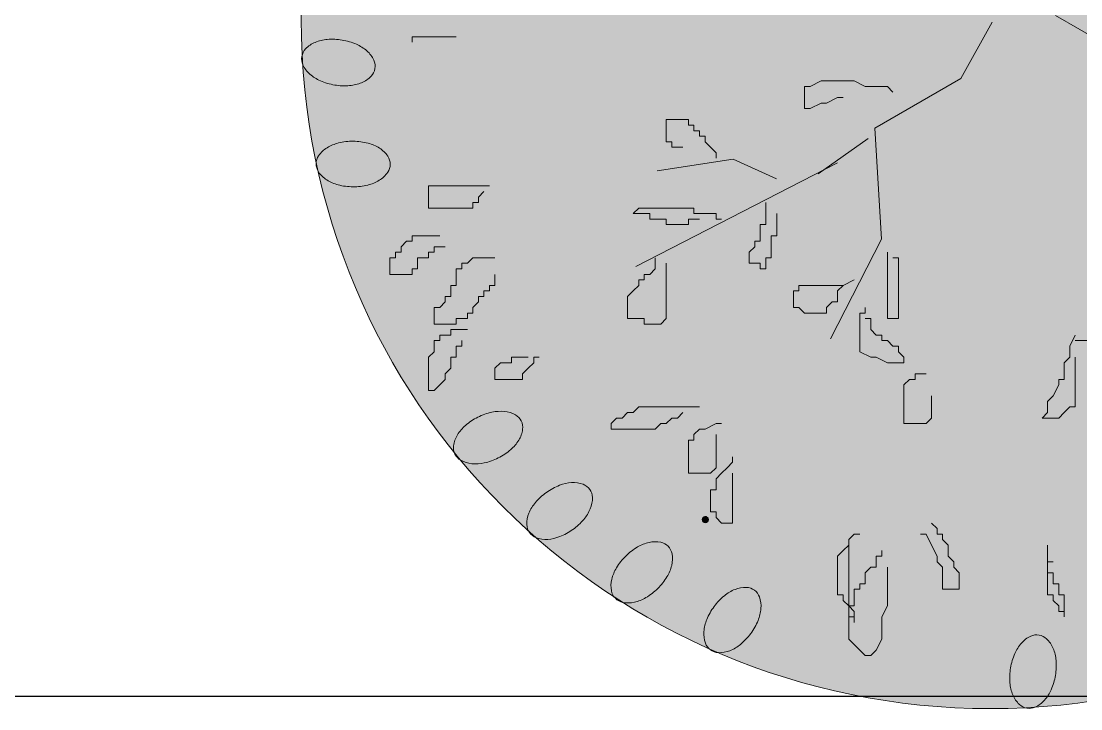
# Model space of a CAD drawing. Header units: metres. Extents: x -2072 to 1581266, y 0 to 323429.
# Drawn here: x 1749.07 to 1755.22, y 1867.27 to 1871.26 of the extents above; entities that cross this region are included whole.
import ezdxf

# ---------------------------------------------------------------- set-up
doc = ezdxf.new("R2010")
doc.units = ezdxf.units.M
doc.layers.add('Вишня птичья', color=7, linetype='Continuous', lineweight=0)
doc.layers.add('ГП - Лист (таблица)', color=7, linetype='Continuous', lineweight=9)
doc.layers.add('ГП_Озеленение_деревья и кустарники', color=7, linetype='Continuous', lineweight=9, true_color=0x2e7666)
doc.styles.add('GOST Common_2', font='GOST_Common.ttf', dxfattribs={"width": 0.9, "height": 2.5})
doc.styles.add('ГП Ариал 2016', font='arial.ttf')

# ---------------------------------------------------------------- blocks, each defined once
blk = doc.blocks.new('Яблоня декоративная')
at = {"layer": 'Вишня птичья', "lineweight": 0, "transparency": 33554585}
h = blk.add_hatch(color=256, dxfattribs=at)
h.dxf.hatch_style = 1
h.set_gradient(color1=(117, 182, 99), color2=(171, 55, 179), tint=1, name='INVSPHERICAL')
edge = h.paths.add_edge_path()
edge.add_arc((0.0245, 0.0068), 5, 359.64, 719.64)
at = {"layer": 'Вишня птичья', "lineweight": 0}
h = blk.add_hatch(color=256, dxfattribs=at)
h.dxf.hatch_style = 1
h.set_gradient(color1=(65, 179, 20), color2=(179, 243, 114), tint=1, name='INVSPHERICAL')
edge = h.paths.add_edge_path()
edge.add_arc((-2.0424, -3.6223), 0.0227, 359.64, 719.64)
at = {"layer": 'Вишня птичья', "color": 7, "lineweight": 0, "true_color": 0xf9e7f9}
for p, q in [((0.4993, 0.0344), (1.124, -0.3263)), ((0.0388, -0.0144), (-0.1879, -0.4232)), ((-4.1709, -0.1202), (-4.1709, -0.1603)), ((-3.8501, -0.1202), (-4.1709, -0.1202)), ((-1.2031, -0.4409), (-1.2833, -0.4809)), ((-0.9625, -0.4409), (-1.2031, -0.4409)), ((-0.8823, -0.4809), (-0.9625, -0.4409)), ((-0.1879, -0.4232), (-0.8127, -0.7839)), ((-1.2833, -0.4809), (-1.3235, -0.4809)), ((-1.3235, -0.4809), (-1.3235, -0.6412)), ((-0.7219, -0.4809), (-0.8823, -0.4809)), ((-0.6818, -0.521), (-0.7219, -0.4809)), ((-1.2833, -0.6412), (-1.2031, -0.6012)), ((-1.2031, -0.6012), (-1.163, -0.6012)), ((-1.163, -0.6012), (-1.0828, -0.5611)), ((-1.0828, -0.5611), (-1.0427, -0.5611)), ((-1.3235, -0.6412), (-1.2833, -0.6412)), ((-2.1657, -0.7214), (-2.3261, -0.7214)), ((-2.3261, -0.7214), (-2.3261, -0.8817)), ((-2.1657, -0.7615), (-2.1657, -0.7214)), ((-2.1255, -0.7615), (-2.1657, -0.7615)), ((-2.1255, -0.8016), (-2.1255, -0.7615)), ((-2.0854, -0.8016), (-2.1255, -0.8016)), ((-2.0854, -0.8416), (-2.0854, -0.8016)), ((-2.0453, -0.8416), (-2.0854, -0.8416)), ((-2.0453, -0.8817), (-2.0453, -0.8416)), ((-0.8127, -0.7839), (-0.7641, -1.5894)), ((-2.3261, -0.8817), (-2.286, -0.8817)), ((-2.286, -0.8817), (-2.286, -0.9218)), ((-2.286, -0.9218), (-2.2058, -0.9218)), ((-2.0052, -0.9218), (-2.0453, -0.8817)), ((-1.9651, -0.9619), (-2.0052, -0.9218)), ((-0.8621, -0.8587), (-1.2238, -1.1138)), ((-1.9651, -1.0019), (-1.9651, -0.9619)), ((-1.085, -1.0337), (-2.5481, -1.7858)), ((-1.8408, -1.007), (-2.3923, -1.0938)), ((-1.5269, -1.1499), (-1.8408, -1.007)), ((-4.0506, -1.2023), (-4.0506, -1.3626)), ((-3.6094, -1.2023), (-4.0506, -1.2023)), ((-3.6896, -1.2825), (-3.6495, -1.2424)), ((-3.6896, -1.3226), (-3.6896, -1.2825)), ((-4.0506, -1.3626), (-3.7297, -1.3626)), ((-3.7297, -1.3626), (-3.7297, -1.3226)), ((-3.7297, -1.3226), (-3.6896, -1.3226)), ((-2.5266, -1.3626), (-2.5667, -1.4027)), ((-2.1255, -1.3626), (-2.5266, -1.3626)), ((-2.1255, -1.4027), (-2.1255, -1.3626)), ((-1.6042, -1.3226), (-1.6042, -1.4829)), ((-2.5667, -1.4027), (-2.4464, -1.4027)), ((-2.4464, -1.4027), (-2.4464, -1.4428)), ((-2.4464, -1.4428), (-2.3261, -1.4428)), ((-2.3261, -1.4428), (-2.3261, -1.4829)), ((-2.1657, -1.4829), (-2.1657, -1.4428)), ((-2.1657, -1.4428), (-2.0854, -1.4428)), ((-1.9651, -1.4027), (-2.1255, -1.4027)), ((-1.9651, -1.4428), (-1.9651, -1.4027)), ((-1.925, -1.4428), (-1.9651, -1.4428)), ((-1.524, -1.563), (-1.524, -1.4027)), ((-2.3261, -1.4829), (-2.1657, -1.4829)), ((-1.6042, -1.4829), (-1.6443, -1.4829)), ((-1.6443, -1.4829), (-1.6443, -1.6031)), ((-4.211, -1.6031), (-4.2511, -1.6432)), ((-4.1709, -1.6031), (-4.211, -1.6031)), ((-3.9704, -1.563), (-4.1709, -1.563)), ((-4.1709, -1.563), (-4.1709, -1.6031)), ((-1.6443, -1.6031), (-1.6844, -1.6031)), ((-1.6844, -1.6031), (-1.6844, -1.6432)), ((-1.5641, -1.7233), (-1.5641, -1.563)), ((-1.5641, -1.563), (-1.524, -1.563)), ((-0.7641, -1.5894), (-1.1336, -2.3121)), ((-4.2511, -1.6833), (-4.2912, -1.6833)), ((-4.2912, -1.6833), (-4.2912, -1.7233)), ((-4.2511, -1.6432), (-4.2511, -1.6833)), ((-4.0506, -1.7233), (-4.0506, -1.6833)), ((-4.0506, -1.6833), (-4.0105, -1.6833)), ((-4.0105, -1.6833), (-4.0105, -1.6432)), ((-4.0105, -1.6432), (-3.9303, -1.6432)), ((-1.6844, -1.6432), (-1.7245, -1.6833)), ((-1.7245, -1.6833), (-1.7245, -1.7634)), ((-0.7219, -1.6833), (-0.7219, -2.1642)), ((-4.2912, -1.7233), (-4.3313, -1.7233)), ((-4.3313, -1.7233), (-4.3313, -1.8436)), ((-4.1308, -1.8035), (-4.1308, -1.7233)), ((-4.1308, -1.7233), (-4.0506, -1.7233)), ((-3.7698, -1.7634), (-3.8099, -1.7634)), ((-3.8099, -1.7634), (-3.8099, -1.8035)), ((-3.7297, -1.7233), (-3.7698, -1.7634)), ((-3.5693, -1.7233), (-3.7297, -1.7233)), ((-2.4063, -1.7233), (-2.4063, -1.8035)), ((-2.3261, -2.1642), (-2.3261, -1.7634)), ((-1.7245, -1.7634), (-1.6443, -1.7634)), ((-1.6443, -1.7634), (-1.6443, -1.8035)), ((-1.6042, -1.8035), (-1.6042, -1.7233)), ((-1.6042, -1.7233), (-1.5641, -1.7233)), ((-0.6417, -1.7233), (-0.6818, -1.7233)), ((-0.6417, -2.1642), (-0.6417, -1.7233)), ((-4.3313, -1.8436), (-4.1709, -1.8436)), ((-4.1709, -1.8436), (-4.1709, -1.8035)), ((-4.1709, -1.8035), (-4.1308, -1.8035)), ((-3.8099, -1.8035), (-3.8501, -1.8035)), ((-3.8501, -1.8035), (-3.8501, -1.9237)), ((-3.5693, -1.9237), (-3.5693, -1.8436)), ((-2.4464, -1.8436), (-2.4865, -1.8436)), ((-2.4865, -1.8436), (-2.4865, -1.8836)), ((-2.4063, -1.8035), (-2.4464, -1.8436)), ((-1.6443, -1.8035), (-1.6042, -1.8035)), ((-2.4865, -1.8836), (-2.5266, -1.8836)), ((-2.5266, -1.8836), (-2.5266, -1.9237)), ((-0.9625, -1.8836), (-1.0427, -1.9237)), ((-3.8501, -1.9237), (-3.8902, -1.9237)), ((-3.8902, -1.9237), (-3.8902, -2.0039)), ((-3.6495, -2.0039), (-3.6495, -1.9638)), ((-3.6495, -1.9638), (-3.6094, -1.9638)), ((-3.6094, -1.9638), (-3.6094, -1.9237)), ((-3.6094, -1.9237), (-3.5693, -1.9237)), ((-2.5667, -1.9638), (-2.6068, -2.0039)), ((-2.5266, -1.9237), (-2.5667, -1.9638)), ((-1.3636, -1.9638), (-1.4037, -1.9638)), ((-1.4037, -1.9638), (-1.4037, -2.084)), ((-1.0427, -1.9237), (-1.3636, -1.9237)), ((-1.3636, -1.9237), (-1.3636, -1.9638)), ((-1.0828, -1.9638), (-1.0427, -1.9237)), ((-1.0828, -2.044), (-1.0828, -1.9638)), ((-3.9303, -2.044), (-3.9704, -2.084)), ((-3.9303, -2.0039), (-3.9303, -2.044)), ((-3.8902, -2.0039), (-3.9303, -2.0039)), ((-3.7297, -2.084), (-3.6896, -2.044)), ((-3.6896, -2.044), (-3.6896, -2.0039)), ((-3.6896, -2.0039), (-3.6495, -2.0039)), ((-2.6068, -2.0039), (-2.6068, -2.1642)), ((-1.163, -2.084), (-1.1229, -2.044)), ((-1.1229, -2.044), (-1.0828, -2.044)), ((-3.9704, -2.084), (-4.0105, -2.084)), ((-4.0105, -2.084), (-4.0105, -2.2043)), ((-3.7698, -2.1642), (-3.7698, -2.1241)), ((-3.7698, -2.1241), (-3.7297, -2.1241)), ((-3.7297, -2.1241), (-3.7297, -2.084)), ((-1.4037, -2.084), (-1.3636, -2.084)), ((-1.3636, -2.084), (-1.3235, -2.1241)), ((-1.3235, -2.1241), (-1.163, -2.1241)), ((-1.163, -2.1241), (-1.163, -2.084)), ((-0.8823, -2.1241), (-0.9224, -2.1241)), ((-0.9224, -2.1241), (-0.9224, -2.4047)), ((-0.8823, -2.084), (-0.8823, -2.1241)), ((-4.0105, -2.2043), (-3.8501, -2.2043)), ((-3.8501, -2.2043), (-3.8501, -2.1642)), ((-3.8501, -2.1642), (-3.7698, -2.1642)), ((-2.6068, -2.1642), (-2.4865, -2.1642)), ((-2.4865, -2.1642), (-2.4865, -2.2043)), ((-2.4865, -2.2043), (-2.3662, -2.2043)), ((-2.3662, -2.2043), (-2.3261, -2.1642)), ((-0.8422, -2.1642), (-0.8823, -2.1642)), ((-0.8422, -2.2443), (-0.8422, -2.1642)), ((-0.7219, -2.1642), (-0.6417, -2.1642)), ((-3.9704, -2.2844), (-3.9704, -2.3245)), ((-3.8902, -2.2844), (-3.9704, -2.2844)), ((-3.7698, -2.2443), (-3.8902, -2.2443)), ((-3.8902, -2.2443), (-3.8902, -2.2844)), ((-0.8021, -2.2844), (-0.8422, -2.2443)), ((-0.762, -2.2844), (-0.8021, -2.2844)), ((-0.762, -2.3245), (-0.762, -2.2844)), ((0.6417, -2.2844), (0.6016, -2.3646)), ((-3.9704, -2.3245), (-4.0105, -2.3245)), ((-4.0105, -2.3245), (-4.0105, -2.4047)), ((-3.8501, -2.4447), (-3.8501, -2.3646)), ((-3.8501, -2.3646), (-3.8099, -2.3646)), ((-3.8099, -2.3646), (-3.8099, -2.3245)), ((-0.7219, -2.3245), (-0.762, -2.3245)), ((-0.6818, -2.3646), (-0.7219, -2.3245)), ((-0.6417, -2.3646), (-0.6818, -2.3646)), ((-0.6417, -2.4047), (-0.6417, -2.3646)), ((0.6016, -2.3646), (0.6016, -2.4447)), ((0.6417, -2.3245), (0.762, -2.3245)), ((-4.0105, -2.4047), (-4.0506, -2.4447)), ((-4.0506, -2.4447), (-4.0506, -2.6852)), ((-3.8902, -2.5249), (-3.8902, -2.4447)), ((-3.8902, -2.4447), (-3.8501, -2.4447)), ((-3.3287, -2.4447), (-3.449, -2.4447)), ((-3.449, -2.4447), (-3.449, -2.4848)), ((-3.2886, -2.4848), (-3.2886, -2.4447)), ((-3.2886, -2.4447), (-3.2485, -2.4447)), ((-0.9224, -2.4047), (-0.8422, -2.4447)), ((-0.8422, -2.4447), (-0.8021, -2.4447)), ((-0.8021, -2.4447), (-0.7219, -2.4848)), ((-0.6016, -2.4447), (-0.6417, -2.4047)), ((-0.6016, -2.4848), (-0.6016, -2.4447)), ((0.6016, -2.4447), (0.5615, -2.4848)), ((0.6417, -2.8054), (0.6417, -2.4447)), ((-3.9303, -2.565), (-3.8902, -2.5249)), ((-3.5292, -2.4848), (-3.5693, -2.5249)), ((-3.5693, -2.5249), (-3.5693, -2.605)), ((-3.449, -2.4848), (-3.5292, -2.4848)), ((-3.3688, -2.565), (-3.3287, -2.5249)), ((-3.3287, -2.5249), (-3.2886, -2.4848)), ((-0.7219, -2.4848), (-0.6016, -2.4848)), ((0.5615, -2.4848), (0.5615, -2.605)), ((-3.9704, -2.6451), (-3.9303, -2.605)), ((-3.9303, -2.605), (-3.9303, -2.565)), ((-3.5693, -2.605), (-3.3688, -2.605)), ((-3.3688, -2.605), (-3.3688, -2.565)), ((-0.5615, -2.605), (-0.6016, -2.6451)), ((-0.5214, -2.605), (-0.5615, -2.605)), ((-0.4412, -2.565), (-0.5214, -2.565)), ((-0.5214, -2.565), (-0.5214, -2.605)), ((0.5615, -2.605), (0.5214, -2.605)), ((0.5214, -2.605), (0.5214, -2.6451)), ((-4.0506, -2.6852), (-4.0105, -2.6852)), ((-4.0105, -2.6852), (-3.9704, -2.6451)), ((-0.6016, -2.6451), (-0.6016, -2.9257)), ((0.5214, -2.6451), (0.4813, -2.7253)), ((-0.401, -2.8856), (-0.401, -2.7253)), ((0.4813, -2.7253), (0.4412, -2.7654)), ((0.4412, -2.7654), (0.4412, -2.8455)), ((-2.5266, -2.8054), (-2.5667, -2.8455)), ((-2.0854, -2.8054), (-2.5266, -2.8054)), ((0.5615, -2.8455), (0.6016, -2.8054)), ((0.6016, -2.8054), (0.6417, -2.8054)), ((-2.687, -2.8856), (-2.7271, -2.9257)), ((-2.6469, -2.8856), (-2.687, -2.8856)), ((-2.6068, -2.8455), (-2.6469, -2.8856)), ((-2.5667, -2.8455), (-2.6068, -2.8455)), ((-2.3261, -2.9257), (-2.286, -2.8856)), ((-2.286, -2.8856), (-2.2459, -2.8856)), ((-2.2459, -2.8856), (-2.2058, -2.8455)), ((-0.4412, -2.9257), (-0.401, -2.8856)), ((0.4412, -2.8455), (0.401, -2.8856)), ((0.401, -2.8856), (0.5214, -2.8856)), ((0.5214, -2.8856), (0.5615, -2.8455)), ((-2.7271, -2.9257), (-2.7271, -2.9657)), ((-2.7271, -2.9657), (-2.4063, -2.9657)), ((-2.4063, -2.9657), (-2.3662, -2.9257)), ((-2.3662, -2.9257), (-2.3261, -2.9257)), ((-2.0854, -2.9657), (-2.1255, -3.0058)), ((-2.0453, -2.9657), (-2.0854, -2.9657)), ((-1.9651, -2.9257), (-2.0453, -2.9657)), ((-1.925, -2.9257), (-1.9651, -2.9257)), ((-0.6016, -2.9257), (-0.4412, -2.9257)), ((-2.1657, -3.0459), (-2.1657, -3.2864)), ((-2.1255, -3.0459), (-2.1657, -3.0459)), ((-2.1255, -3.0058), (-2.1255, -3.0459)), ((-1.9651, -3.2463), (-1.9651, -3.0058)), ((-1.8448, -3.2062), (-1.8849, -3.2463)), ((-1.8448, -3.1661), (-1.8448, -3.2062)), ((-2.1657, -3.2864), (-2.0052, -3.2864)), ((-2.0052, -3.2864), (-1.9651, -3.2463)), ((-1.925, -3.2864), (-1.9651, -3.3264)), ((-1.8849, -3.2463), (-1.925, -3.2864)), ((-1.8448, -3.6471), (-1.8448, -3.2864)), ((-1.9651, -3.3264), (-1.9651, -3.4066)), ((-1.9651, -3.4066), (-2.0052, -3.4066)), ((-2.0052, -3.4066), (-2.0052, -3.5669)), ((-2.0052, -3.5669), (-1.9651, -3.5669)), ((-1.9651, -3.5669), (-1.9651, -3.607)), ((-1.9651, -3.607), (-1.925, -3.6471)), ((-1.925, -3.6471), (-1.8448, -3.6471)), ((-0.3609, -3.6871), (-0.401, -3.6471)), ((-0.3609, -3.7272), (-0.3609, -3.6871)), ((-0.9625, -3.7272), (-1.0026, -3.7673)), ((-1.0026, -3.7673), (-1.0026, -3.8074)), ((-1.0026, -4.2482), (-1.0026, -3.7673)), ((-0.9224, -3.7272), (-0.9625, -3.7272)), ((-0.4813, -3.7272), (-0.4412, -3.7272)), ((-0.4412, -3.7272), (-0.401, -3.8074)), ((-0.3208, -3.7272), (-0.3609, -3.7272)), ((-0.3208, -3.7673), (-0.3208, -3.7272)), ((-0.2807, -3.8074), (-0.3208, -3.7673)), ((-1.0026, -3.8074), (-1.0427, -3.8475)), ((-0.401, -3.8074), (-0.3609, -3.8875)), ((-0.2807, -3.8875), (-0.2807, -3.8074)), ((0.4412, -3.8074), (0.4412, -4.1681)), ((-1.0427, -3.8475), (-1.0828, -3.8875)), ((-1.0828, -3.8875), (-1.0828, -4.1681)), ((-0.762, -3.8875), (-0.8021, -3.8875)), ((-0.8021, -3.8875), (-0.8021, -3.9677)), ((-0.762, -3.8475), (-0.762, -3.8875)), ((-0.3609, -3.8875), (-0.3609, -3.9276)), ((-0.2406, -3.9276), (-0.2807, -3.8875)), ((-0.8422, -3.9677), (-0.8823, -4.0078)), ((-0.8021, -3.9677), (-0.8422, -3.9677)), ((-0.7219, -4.2482), (-0.7219, -3.9677)), ((-0.3609, -3.9276), (-0.3208, -3.9677)), ((-0.3208, -3.9677), (-0.3208, -4.128)), ((-0.2406, -3.9677), (-0.2406, -3.9276)), ((-0.2005, -4.0078), (-0.2406, -3.9677)), ((0.4412, -4.0078), (0.4412, -3.9276)), ((0.4412, -3.9276), (0.4813, -3.9276)), ((-0.8823, -4.0078), (-0.8823, -4.0879)), ((-0.2005, -4.128), (-0.2005, -4.0078)), ((0.4813, -4.0078), (0.4412, -4.0078)), ((0.4813, -4.0879), (0.4813, -4.0078)), ((-0.9224, -4.128), (-0.9625, -4.128)), ((-0.9625, -4.128), (-0.9625, -4.2482)), ((-0.8823, -4.0879), (-0.9224, -4.0879)), ((-0.9224, -4.0879), (-0.9224, -4.128)), ((-0.3208, -4.128), (-0.2005, -4.128)), ((0.5214, -4.0879), (0.4813, -4.0879)), ((0.5214, -4.1681), (0.5214, -4.0879)), ((-1.0828, -4.1681), (-1.0427, -4.1681)), ((-1.0427, -4.1681), (-1.0427, -4.2082)), ((-1.0427, -4.2082), (-1.0026, -4.2482)), ((0.4412, -4.1681), (0.4813, -4.1681)), ((0.4813, -4.1681), (0.4813, -4.2082)), ((0.4813, -4.2082), (0.5214, -4.2482)), ((0.5615, -4.1681), (0.5214, -4.1681)), ((0.5615, -4.3284), (0.5615, -4.1681)), ((-1.0026, -4.2482), (-1.0026, -4.3284)), ((-0.9625, -4.2883), (-1.0026, -4.2482)), ((-0.9625, -4.2482), (-1.0026, -4.2482)), ((-1.0026, -4.2482), (-1.0026, -4.4887)), ((-0.9625, -4.3685), (-0.9625, -4.2883)), ((-0.762, -4.3284), (-0.7219, -4.2482)), ((0.5214, -4.2482), (0.5214, -4.2883)), ((0.5214, -4.2883), (0.5615, -4.2883)), ((0.5615, -4.2883), (0.5615, -4.3284)), ((-1.0026, -4.3284), (-0.9625, -4.3284)), ((-0.9625, -4.3284), (-0.9625, -4.3685)), ((-0.762, -4.4887), (-0.762, -4.3284)), ((-1.0026, -4.4887), (-0.9625, -4.5288)), ((-0.9625, -4.5288), (-0.9224, -4.5689)), ((-0.8021, -4.5689), (-0.762, -4.4887)), ((-0.9224, -4.5689), (-0.8823, -4.6089)), ((-0.8823, -4.6089), (-0.8422, -4.6089)), ((-0.8422, -4.6089), (-0.8021, -4.5689))]:
    blk.add_line(p, q, dxfattribs=at)
at = {"layer": 'Вишня птичья', "lineweight": 0}
blk.add_circle((0.0245, 0.0068), 5, dxfattribs=at)
at = {"layer": 'Вишня птичья', "color": 84, "lineweight": 0}
for centre, radius in [((-2.0424, -3.6223), 0.0227), ((-2.0445, -3.6232), 0.000871), ((-2.0432, -3.6214), 0.00117), ((-2.0431, -3.6224), 0.000662), ((-2.0429, -3.6234), 0.000937), ((-2.0424, -3.6223), 0.000879), ((-2.0422, -3.6237), 0.00093), ((-2.0418, -3.6219), 0.00114), ((-2.0417, -3.6201), 0.000555)]:
    blk.add_circle(centre, radius, dxfattribs=at)
at = {"layer": 'Вишня птичья', "color": 7, "lineweight": 0, "true_color": 0xf9e7f9}
for centre, radius, start, end in [((-4.7615, -0.4367), 0.2981, 94.87092, 112.16974), ((-4.7498, -0.5739), 0.4358, 80.58051, 94.87092), ((-4.7498, -0.5739), 0.4358, 66.2901, 80.58051), ((-4.8675, -0.2803), 0.1047, 136.61716, 170.58051), ((-4.7988, -0.3452), 0.1993, 112.16974, 136.61716), ((-4.6944, -0.4478), 0.2981, 48.99129, 66.2901), ((-4.6296, -0.3733), 0.1993, 24.54387, 48.99129), ((-4.8675, -0.2803), 0.1047, 170.58051, 204.54387), ((-4.5436, -0.334), 0.1047, 350.58051, 24.54387), ((-4.7815, -0.241), 0.1993, 204.54387, 228.99129), ((-4.5436, -0.334), 0.1047, 316.61716, 350.58051), ((-4.7167, -0.1664), 0.2981, 228.99129, 246.2901), ((-4.6613, -0.0404), 0.4358, 246.2901, 260.58051), ((-4.6496, -0.1775), 0.2981, 274.87092, 292.16974), ((-4.6123, -0.2691), 0.1993, 292.16974, 316.61716), ((-4.6613, -0.0404), 0.4358, 260.58051, 274.87092), ((-4.6336, -1.1799), 0.2981, 103.87092, 121.16974), ((-4.6006, -1.3135), 0.4358, 89.58051, 103.87092), ((-4.6006, -1.3135), 0.4358, 75.2901, 89.58051), ((-4.5657, -1.1803), 0.2981, 57.99129, 75.2901), ((-4.7628, -1.0419), 0.1047, 145.61716, 179.58051), ((-4.6848, -1.0953), 0.1993, 121.16974, 145.61716), ((-4.5133, -1.0965), 0.1993, 33.54387, 57.99129), ((-4.4345, -1.0443), 0.1047, 359.58051, 33.54387), ((-4.7628, -1.0419), 0.1047, 179.58051, 213.54387), ((-4.4345, -1.0443), 0.1047, 325.61716, 359.58051), ((-4.684, -0.9897), 0.1993, 213.54387, 237.99129), ((-4.5125, -0.9909), 0.1993, 301.16974, 325.61716), ((-4.6316, -0.9058), 0.2981, 237.99129, 255.2901), ((-4.5967, -0.7727), 0.4358, 255.2901, 269.58051), ((-4.5967, -0.7727), 0.4358, 269.58051, 283.87092), ((-4.5637, -0.9063), 0.2981, 283.87092, 301.16974), ((-3.4985, -3.2692), 0.4358, 102.2901, 116.58051), ((-3.5278, -3.1347), 0.2981, 84.99129, 102.2901), ((-3.5192, -3.0363), 0.1993, 60.54387, 84.99129), ((-3.4985, -3.2692), 0.4358, 116.58051, 130.87092), ((-3.4727, -2.954), 0.1047, 26.58051, 60.54387), ((-3.4727, -2.954), 0.1047, 352.61716, 26.58051), ((-3.5886, -3.1651), 0.2981, 130.87092, 148.16974), ((-3.5664, -2.9418), 0.1993, 328.16974, 352.61716), ((-3.6725, -3.113), 0.1993, 148.16974, 172.61716), ((-3.6504, -2.8897), 0.2981, 310.87092, 328.16974), ((-3.7663, -3.1009), 0.1047, 172.61716, 206.58051), ((-3.7663, -3.1009), 0.1047, 206.58051, 240.54387), ((-3.7405, -2.7856), 0.4358, 296.58051, 310.87092), ((-3.7198, -3.0186), 0.1993, 240.54387, 264.99129), ((-3.7112, -2.9201), 0.2981, 264.99129, 282.2901), ((-3.7405, -2.7856), 0.4358, 282.2901, 296.58051), ((-2.9431, -3.7799), 0.4358, 111.2901, 125.58051), ((-2.9931, -3.6516), 0.2981, 93.99129, 111.2901), ((-2.9999, -3.5531), 0.1993, 69.54387, 93.99129), ((-2.9669, -3.4645), 0.1047, 35.58051, 69.54387), ((-2.9431, -3.7799), 0.4358, 125.58051, 139.87092), ((-2.9669, -3.4645), 0.1047, 1.61716, 35.58051), ((-3.0483, -3.6912), 0.2981, 139.87092, 157.16974), ((-3.0614, -3.4671), 0.1993, 337.16974, 1.61716), ((-3.1394, -3.6528), 0.1993, 157.16974, 181.61716), ((-3.1525, -3.4288), 0.2981, 319.87092, 337.16974), ((-2.05, -3.6184), 0.0146, 78.10166, 128.98725), ((-2.0531, -3.616), 0.0113, 337.73574, 115.64985), ((-2.0481, -3.6167), 0.0146, 79.67229, 123.38092), ((-2.0517, -3.6145), 0.0113, 331.22365, 111.74205), ((-2.0509, -3.6132), 0.0108, 321.40416, 108.02424), ((-2.0494, -3.6114), 0.0101, 334.70073, 102.11897), ((-2.0448, -3.608), 0.00803, 316.68242, 95.73829), ((-2.0438, -3.6047), 0.00551, 22.20888, 65.67052), ((-2.0273, -3.6218), 0.0139, 144.17454, 229.75741), ((-2.0346, -3.6198), 0.00625, 65.44083, 174.7724), ((-2.0417, -3.6011), 0.00236, 345.31584, 38.47786), ((-2.0428, -3.6041), 0.00563, 355.09327, 46.64274), ((-2.0481, -3.6064), 0.0119, 321.2855, 32.40852), ((-2.0344, -3.6184), 0.00626, 78.67069, 131.02572), ((-2.0442, -3.6065), 0.00925, 309.7513, 41.8046), ((-2.0398, -3.6008), 0.00342, 315.38226, 3.47913), ((-2.04, -3.6053), 0.00796, 293.22638, 25.76169), ((-2.0355, -3.627), 0.0131, 63.06393, 91.25827), ((-2.0437, -3.6031), 0.00853, 353.77588, 14.40194), ((-2.0365, -3.6055), 0.00678, 281.93403, 15.8864), ((-2.0321, -3.6071), 0.00527, 258.67069, 16.18325), ((-2.0274, -3.6073), 0.00866, 230.81548, 315.59874), ((-2.0363, -3.604), 0.00541, 314.38839, 11.02494), ((-2.0295, -3.6087), 0.006, 245.44083, 349.42783), ((-2.0315, -3.6056), 0.00338, 283.08375, 14.50981), ((-2.0274, -3.6111), 0.00474, 243.06393, 5.52849), ((-3.2339, -3.6555), 0.1047, 181.61716, 215.58051), ((-3.2578, -3.3401), 0.4358, 305.58051, 319.87092), ((-2.0612, -3.6242), 0.00486, 42.24554, 145.91974), ((-2.0612, -3.6266), 0.00515, 54.21469, 138.45668), ((-2.0614, -3.6278), 0.00502, 46.85843, 136.66362), ((-2.0586, -3.6296), 0.00601, 57.4132, 164.72672), ((-2.0576, -3.6303), 0.00571, 71.2263, 185.85067), ((-2.0542, -3.6316), 0.00834, 126.51671, 189.31929), ((-2.0484, -3.6358), 0.0107, 99.50309, 191.73328), ((-2.0519, -3.6136), 0.0109, 234.21469, 335.10095), ((-2.0459, -3.6356), 0.0118, 111.20525, 202.27062), ((-2.0504, -3.6144), 0.00968, 222.24554, 324.38524), ((-2.0444, -3.6362), 0.0122, 94.957, 200.65485), ((-2.0414, -3.6363), 0.0137, 126.47562, 205.25886), ((-2.0488, -3.6251), 0.00126, 123.68286, 201.73126), ((-2.0456, -3.6296), 0.00588, 3.45037, 131.88222), ((-2.0478, -3.6252), 0.00155, 129.11753, 177.72124), ((-2.0474, -3.6248), 0.00124, 120.83092, 180.41648), ((-2.0471, -3.6243), 0.000936, 91.35369, 196.93151), ((-2.0456, -3.6251), 0.00215, 112.73082, 164.47092), ((-2.046, -3.6241), 0.00122, 105.2167, 191.22976), ((-2.043, -3.6251), 0.00366, 127.53846, 167.59939), ((-2.0414, -3.6249), 0.0045, 131.04294, 170.0663), ((-2.0356, -3.6412), 0.00916, 137.48139, 205.38455), ((-2.041, -3.623), 0.00366, 125.99794, 193.19714), ((-2.0409, -3.6225), 0.00335, 126.09792, 207.0988), ((-2.0411, -3.6229), 0.00337, 85.73029, 142.53067), ((-2.0512, -3.6323), 0.0113, 344.40282, 46.03399), ((-2.0324, -3.6404), 0.0109, 139.23868, 202.28884), ((-2.0469, -3.6305), 0.00727, 324.37835, 57.09449), ((-2.0408, -3.6215), 0.00262, 86.52582, 143.10185), ((-2.0451, -3.6224), 0.00351, 317.28667, 45.85494), ((-2.0342, -3.6396), 0.00842, 144.37835, 219.27986), ((-2.0407, -3.6201), 0.0021, 84.67919, 146.82833), ((-2.0408, -3.6212), 0.00267, 86.62826, 128.29773), ((-2.0498, -3.6282), 0.0102, 317.48139, 353.76304), ((-2.0404, -3.6192), 0.00185, 84.6979, 164.44772), ((-2.0402, -3.6176), 0.00193, 63.00818, 148.25527), ((-2.0401, -3.6179), 0.00187, 67.78679, 171.17987), ((-2.0402, -3.6191), 0.00211, 85.43812, 144.34125), ((-2.0479, -3.624), 0.00657, 341.04284, 17.06208), ((-2.0339, -3.638), 0.00765, 143.47833, 236.88718), ((-2.1898, -3.6371), 0.1491, 3.72619, 5.35607), ((-2.039, -3.6269), 0.00195, 143.32355, 211.38806), ((-2.0334, -3.6232), 0.00753, 192.21327, 254.4248), ((-2.0395, -3.6279), 0.00111, 121.12599, 223.23127), ((-2.0336, -3.6372), 0.00686, 164.40282, 255.59603), ((-2.0286, -3.6278), 0.0112, 184.0465, 278.91086), ((-2.0308, -3.6269), 0.00896, 188.98112, 245.38717), ((-2.0296, -3.6197), 0.013, 220.32613, 311.60426), ((-2.0348, -3.6202), 0.00615, 37.58376, 138.46916), ((-2.0288, -3.6302), 0.0106, 187.20799, 267.81169), ((-2.0296, -3.6291), 0.0107, 228.66424, 279.46642), ((-2.0315, -3.6163), 0.0147, 254.4248, 321.45007), ((-2.0288, -3.6224), 0.0157, 244.57298, 280.44583), ((-2.0268, -3.6184), 0.0183, 245.38717, 277.13277), ((-2.0304, -3.6248), 0.0111, 252.43778, 320.71448), ((-2.026, -3.6113), 0.00594, 223.55778, 324.60771), ((-2.0257, -3.6132), 0.00533, 217.58376, 332.16786), ((-2.0249, -3.6138), 0.0056, 211.21758, 324.78948), ((-2.0237, -3.6093), 0.00903, 234.9546, 293.77209), ((-2.023, -3.6149), 0.00502, 204.71139, 306.06671), ((-3.2339, -3.6555), 0.1047, 215.58051, 249.54387), ((-3.2009, -3.5669), 0.1993, 249.54387, 273.99129), ((-3.2078, -3.4683), 0.2981, 273.99129, 291.2901), ((-3.2578, -3.3401), 0.4358, 291.2901, 305.58051), ((-2.3146, -4.1974), 0.4358, 120.2901, 134.58051), ((-2.3841, -4.0785), 0.2981, 102.99129, 120.2901), ((-2.4063, -3.9822), 0.1993, 78.54387, 102.99129), ((-2.3875, -3.8896), 0.1047, 44.58051, 78.54387), ((-2.3875, -3.8896), 0.1047, 10.61716, 44.58051), ((-2.3146, -4.1974), 0.4358, 134.58051, 148.87092), ((-2.4804, -3.907), 0.1993, 346.16974, 10.61716), ((-2.4325, -4.1263), 0.2981, 148.87092, 166.16974), ((-2.5764, -3.8834), 0.2981, 328.87092, 346.16974), ((-2.5284, -4.1026), 0.1993, 166.16974, 190.61716), ((-2.6942, -3.8122), 0.4358, 314.58051, 328.87092), ((-2.6214, -4.12), 0.1047, 190.61716, 224.58051), ((-2.6942, -3.8122), 0.4358, 300.2901, 314.58051), ((-1.7158, -4.4049), 0.2981, 111.99129, 129.2901), ((-1.7528, -4.3133), 0.1993, 87.54387, 111.99129), ((-1.7487, -4.2188), 0.1047, 53.58051, 87.54387), ((-1.7487, -4.2188), 0.1047, 19.61716, 53.58051), ((-2.6214, -4.12), 0.1047, 224.58051, 258.54387), ((-2.6026, -4.0274), 0.1993, 258.54387, 282.99129), ((-2.6248, -3.9311), 0.2981, 282.99129, 300.2901), ((-1.6286, -4.5115), 0.4358, 129.2901, 143.58051), ((-1.8378, -4.2506), 0.1993, 355.16974, 19.61716), ((-1.6286, -4.5115), 0.4358, 143.58051, 157.87092), ((-1.9363, -4.2422), 0.2981, 337.87092, 355.16974), ((-1.7561, -4.4596), 0.2981, 157.87092, 175.16974), ((-2.0638, -4.1904), 0.4358, 323.58051, 337.87092), ((-1.8546, -4.4513), 0.1993, 175.16974, 199.61716), ((-2.0638, -4.1904), 0.4358, 309.2901, 323.58051), ((0.3616, -4.5632), 0.1047, 80.58051, 114.54387), ((-1.9436, -4.483), 0.1047, 199.61716, 233.58051), ((-1.9766, -4.2969), 0.2981, 291.99129, 309.2901), ((0.4754, -4.714), 0.2981, 138.99129, 156.2901), ((0.4008, -4.6492), 0.1993, 114.54387, 138.99129), ((0.3616, -4.5632), 0.1047, 46.61716, 80.58051), ((0.2966, -4.6319), 0.1993, 22.16974, 46.61716), ((-1.9436, -4.483), 0.1047, 233.58051, 267.54387), ((-1.9396, -4.3886), 0.1993, 267.54387, 291.99129), ((0.6015, -4.7694), 0.4358, 156.2901, 170.58051), ((0.2051, -4.6692), 0.2981, 4.87092, 22.16974), ((0.0679, -4.6809), 0.4358, 350.58051, 4.87092), ((0.6015, -4.7694), 0.4358, 170.58051, 184.87092), ((0.0679, -4.6809), 0.4358, 336.2901, 350.58051), ((0.4643, -4.7811), 0.2981, 184.87092, 202.16974), ((0.3728, -4.8184), 0.1993, 202.16974, 226.61716), ((0.194, -4.7362), 0.2981, 318.99129, 336.2901), ((0.3078, -4.8871), 0.1047, 226.61716, 260.58051), ((0.3078, -4.8871), 0.1047, 260.58051, 294.54387), ((0.2686, -4.8011), 0.1993, 294.54387, 318.99129)]:
    blk.add_arc(centre, radius, start, end, dxfattribs=at)
blk = doc.blocks.new('*T90')
at = {"layer": 'Defpoints', "color": 8, "linetype": 'ByBlock', "lineweight": 0, "transparency": 16777216}
for p, q in [((0, 0), (208.0264, 0)), ((0, 0), (0, -10)), ((208.0264, 0), (208.0264, -10))]:
    blk.add_line(p, q, dxfattribs=at)
at = {"layer": 'ГП - Лист (таблица)', "color": 0, "linetype": 'ByBlock', "lineweight": 40, "transparency": 16777216}
for p, q in [((0, -10), (208.0264, -10)), ((0, -10), (0, -29.2673)), ((10, -10), (10, -29.2673)), ((30, -10), (30, -29.2673)), ((115, -10), (115, -29.2673)), ((132.4056, -10), (132.4056, -29.2673)), ((151.5844, -10), (151.5844, -29.2673)), ((166.5844, -10), (166.5844, -29.2673)), ((208.0264, -10), (208.0264, -29.2673))]:
    blk.add_line(p, q, dxfattribs=at)
at = {"layer": 'ГП - Лист (таблица)', "color": 0, "linetype": 'ByBlock', "lineweight": 30, "transparency": 16777216}
for p, q in [((0, -29.2673), (208.0264, -29.2673)), ((0, -29.2673), (0, -677.2673)), ((208.0264, -29.2673), (208.0264, -677.2673)), ((10, -37.2673), (10, -125.2673)), ((30, -37.2673), (30, -125.2673)), ((115, -37.2673), (115, -125.2673)), ((132.4056, -37.2673), (132.4056, -125.2673)), ((151.5844, -37.2673), (151.5844, -125.2673)), ((166.5844, -37.2673), (166.5844, -125.2673)), ((10, -133.2673), (10, -277.2673)), ((30, -133.2673), (30, -277.2673)), ((115, -133.2673), (115, -277.2673)), ((132.4056, -133.2673), (132.4056, -277.2673)), ((151.5844, -133.2673), (151.5844, -277.2673)), ((166.5844, -133.2673), (166.5844, -277.2673)), ((10, -285.2673), (10, -549.2673)), ((30, -285.2673), (30, -549.2673)), ((115, -285.2673), (115, -549.2673)), ((132.4056, -285.2673), (132.4056, -549.2673)), ((151.5844, -285.2673), (151.5844, -549.2673)), ((166.5844, -285.2673), (166.5844, -549.2673)), ((10, -557.2673), (10, -621.2673)), ((30, -557.2673), (30, -621.2673)), ((115, -557.2673), (115, -621.2673)), ((132.4056, -557.2673), (132.4056, -621.2673)), ((151.5844, -557.2673), (151.5844, -621.2673)), ((166.5844, -557.2673), (166.5844, -621.2673)), ((10, -629.2673), (10, -677.2673)), ((30, -629.2673), (30, -677.2673)), ((115, -629.2673), (115, -677.2673)), ((132.4056, -629.2673), (132.4056, -677.2673)), ((151.5844, -629.2673), (151.5844, -677.2673)), ((166.5844, -629.2673), (166.5844, -677.2673))]:
    blk.add_line(p, q, dxfattribs=at)
at = {"layer": 'ГП - Лист (таблица)', "color": 0, "linetype": 'ByBlock', "lineweight": -2, "transparency": 16777216}
for p, q in [((0, -37.2673), (208.0264, -37.2673)), ((0, -45.2673), (208.0264, -45.2673)), ((0, -53.2673), (208.0264, -53.2673)), ((0, -61.2673), (208.0264, -61.2673)), ((0, -69.2673), (208.0264, -69.2673)), ((0, -77.2673), (208.0264, -77.2673)), ((0, -85.2673), (208.0264, -85.2673)), ((0, -93.2673), (208.0264, -93.2673)), ((0, -101.2673), (208.0264, -101.2673)), ((0, -109.2673), (208.0264, -109.2673)), ((0, -117.2673), (208.0264, -117.2673)), ((0, -125.2673), (208.0264, -125.2673)), ((0, -133.2673), (208.0264, -133.2673)), ((0, -141.2673), (208.0264, -141.2673)), ((0, -149.2673), (208.0264, -149.2673)), ((0, -157.2673), (208.0264, -157.2673)), ((0, -165.2673), (208.0264, -165.2673)), ((0, -173.2673), (208.0264, -173.2673)), ((0, -181.2673), (208.0264, -181.2673)), ((0, -189.2673), (208.0264, -189.2673)), ((0, -197.2673), (208.0264, -197.2673)), ((0, -205.2673), (208.0264, -205.2673)), ((0, -213.2673), (208.0264, -213.2673)), ((0, -221.2673), (208.0264, -221.2673)), ((0, -229.2673), (208.0264, -229.2673)), ((0, -237.2673), (208.0264, -237.2673)), ((0, -245.2673), (208.0264, -245.2673)), ((0, -253.2673), (208.0264, -253.2673)), ((0, -261.2673), (208.0264, -261.2673)), ((0, -269.2673), (208.0264, -269.2673)), ((0, -277.2673), (208.0264, -277.2673)), ((0, -285.2673), (208.0264, -285.2673)), ((0, -293.2673), (208.0264, -293.2673)), ((0, -301.2673), (208.0264, -301.2673)), ((0, -309.2673), (208.0264, -309.2673)), ((0, -317.2673), (208.0264, -317.2673)), ((0, -325.2673), (208.0264, -325.2673)), ((0, -333.2673), (208.0264, -333.2673)), ((0, -341.2673), (208.0264, -341.2673)), ((0, -349.2673), (208.0264, -349.2673)), ((0, -357.2673), (208.0264, -357.2673)), ((0, -365.2673), (208.0264, -365.2673)), ((0, -373.2673), (208.0264, -373.2673)), ((0, -381.2673), (208.0264, -381.2673)), ((0, -389.2673), (208.0264, -389.2673)), ((0, -397.2673), (208.0264, -397.2673)), ((0, -405.2673), (208.0264, -405.2673)), ((0, -413.2673), (208.0264, -413.2673)), ((0, -421.2673), (208.0264, -421.2673)), ((0, -429.2673), (208.0264, -429.2673)), ((0, -437.2673), (208.0264, -437.2673)), ((0, -445.2673), (208.0264, -445.2673)), ((0, -453.2673), (208.0264, -453.2673)), ((0, -461.2673), (208.0264, -461.2673)), ((0, -469.2673), (208.0264, -469.2673)), ((0, -477.2673), (208.0264, -477.2673)), ((0, -485.2673), (208.0264, -485.2673)), ((0, -493.2673), (208.0264, -493.2673)), ((0, -501.2673), (208.0264, -501.2673)), ((0, -509.2673), (208.0264, -509.2673)), ((0, -517.2673), (208.0264, -517.2673)), ((0, -525.2673), (208.0264, -525.2673)), ((0, -533.2673), (208.0264, -533.2673)), ((0, -541.2673), (208.0264, -541.2673)), ((0, -549.2673), (208.0264, -549.2673)), ((0, -557.2673), (208.0264, -557.2673)), ((0, -565.2673), (208.0264, -565.2673)), ((0, -573.2673), (208.0264, -573.2673)), ((0, -581.2673), (208.0264, -581.2673)), ((0, -589.2673), (208.0264, -589.2673)), ((0, -597.2673), (208.0264, -597.2673)), ((0, -605.2673), (208.0264, -605.2673)), ((0, -613.2673), (208.0264, -613.2673)), ((0, -621.2673), (208.0264, -621.2673)), ((0, -629.2673), (208.0264, -629.2673)), ((0, -637.2673), (208.0264, -637.2673)), ((0, -645.2673), (208.0264, -645.2673)), ((0, -653.2673), (208.0264, -653.2673)), ((0, -661.2673), (208.0264, -661.2673)), ((0, -669.2673), (208.0264, -669.2673)), ((0, -677.2673), (208.0264, -677.2673))]:
    blk.add_line(p, q, dxfattribs=at)
at = {"layer": 'ГП - Лист (таблица)', "transparency": 16777216}
for s, insert, char_height, width, attachment_point, style in [('Ведомость элементов озеленения', (104.0132, -5), 3.5, 205.026445, 5, 'GOST Common_2'), ('Обхват ствола, см', (123.7028, -19.6336), 2.5, 17.405648, 5, 'GOST Common_2'), ('Наименование породы или\\Pвид насаждения', (72.5, -19.6336), 2.5, 85, 5, 'GOST Common_2'), ('{\\W0.8;Условное обозначение}', (20, -19.6336), 2.5, 20, 5, 'GOST Common_2'), ('Размер,\\Pсм', (141.995, -19.6336), 2.5, 19.178709, 5, 'GOST Common_2'), ('Примечание', (187.3054, -19.6336), 2.5, 41.442088, 5, 'GOST Common_2'), ('Поз.', (5, -19.6336), 2.5, 10, 5, 'GOST Common_2'), ('Кол.', (159.0844, -19.6336), 2.5, 15, 5, 'GOST Common_2'), ('Хвойные деревья и кустарники', (104.0132, -33.2673), 2.5, 205.026445, 5, 'GOST Common_2'), ('\\A1;1', (5, -41.2673), 2.5, 7, 5, 'GOST Common_2'), ('{\\C0;Ель}', (31.5, -41.2673), 2.5, 82, 4, 'GOST Common_2'), ('20-25', (123.7028, -41.2673), 2.5, 14.405648, 5, 'GOST Common_2'), ('500-600', (141.995, -41.2673), 2.5, 16.178709, 5, 'GOST Common_2'), ('С комом 0.8*0.8*0.8', (187.3054, -41.2673), 2.5, 38.442088, 5, 'GOST Common_2'), ('Лиственница', (31.5, -49.2673), 2.5, 82, 4, 'GOST Common_2'), ('\\A1;2', (5, -49.2673), 2.5, 7, 5, 'GOST Common_2'), ('\\A1;3', (5, -57.2673), 2.5, 7, 5, 'GOST Common_2'), ('Сосна', (31.5, -57.2673), 2.5, 82, 4, 'GOST Common_2'), ('{\\C0;Сосна горная}', (31.5, -65.2673), 2.5, 82, 4, 'GOST Common_2'), ('4', (5, -65.2673), 2.5, 7, 5, 'GOST Common_2'), ('5', (5, -73.2673), 2.5, 7, 5, 'GOST Common_2'), ('Можжевельник', (31.5, -73.2673), 2.5, 82, 4, 'GOST Common_2'), ('{\\fGOST Common|b0|i0|c204|p34;\\W0.9;\\C0;Можжевельник горизонтальный}', (31.5, -81.2673), 2.5, 82, 4, 'ГП Ариал 2016'), ('6', (5, -81.2673), 2.5, 7, 5, 'GOST Common_2'), ('7', (5, -89.2673), 2.5, 7, 5, 'GOST Common_2'), ('{\\fGOST Common|b0|i0|c204|p34;\\W0.9;\\C0;Пихта}', (31.5, -89.2673), 2.5, 82, 4, 'ГП Ариал 2016'), ('{\\fGOST Common|b0|i0|c204|p34;\\W0.9;\\C0;Псевдотсуга}', (31.5, -97.2673), 2.5, 82, 4, 'ГП Ариал 2016'), ('8', (5, -97.2673), 2.5, 7, 5, 'GOST Common_2'), ('{\\fGOST Common|b0|i0|c204|p34;\\W0.9;\\C0;Микробиота перекрёстнопарная}', (31.5, -105.2673), 2.5, 82, 4, 'ГП Ариал 2016'), ('9', (5, -105.2673), 2.5, 7, 5, 'GOST Common_2'), ('{\\fGOST Common|b0|i0|c204|p34;\\W0.9;\\C0;Тсуга}', (31.5, -113.2673), 2.5, 82, 4, 'ГП Ариал 2016'), ('{\\fGOST Common|b0|i0|c204|p34;\\W0.9;\\C0;Туя западная}', (31.5, -121.2673), 2.5, 82, 4, 'ГП Ариал 2016'), ('10', (5, -121.2673), 2.5, 7, 5, 'GOST Common_2'), ('{\\fArial|b0|i0|c204|p34;Лиственные деревья }', (104.0132, -129.2673), 2.5, 205.026445, 5, 'GOST Common_2'), ('Бархат Амурский', (31.5, -137.2673), 2.5, 82, 4, 'GOST Common_2'), ('1', (5, -137.2673), 2.5, 7, 5, 'GOST Common_2'), ('Береза', (31.5, -145.2673), 2.5, 82, 4, 'GOST Common_2'), ('2', (5, -145.2673), 2.5, 7, 5, 'GOST Common_2'), ('Боярышник', (31.5, -153.2673), 2.5, 82, 4, 'GOST Common_2'), ('3', (5, -153.2673), 2.5, 7, 5, 'GOST Common_2'), ('4', (5, -161.2673), 2.5, 7, 5, 'GOST Common_2'), ('Вишня', (31.5, -161.2673), 2.5, 82, 4, 'GOST Common_2'), ('5', (5, -169.2673), 2.5, 7, 5, 'GOST Common_2'), ('Вяз', (31.5, -169.2673), 2.5, 82, 4, 'GOST Common_2'), ('Груша', (31.5, -177.2673), 2.5, 82, 4, 'GOST Common_2'), ('6', (5, -177.2673), 2.5, 7, 5, 'GOST Common_2'), ('Дуб', (31.5, -185.2673), 2.5, 82, 4, 'GOST Common_2'), ('7', (5, -185.2673), 2.5, 7, 5, 'GOST Common_2'), ('8', (5, -193.2673), 2.5, 7, 5, 'GOST Common_2'), ('Ива ', (31.5, -193.2673), 2.5, 82, 4, 'GOST Common_2'), ('9', (5, -201.2673), 2.5, 7, 5, 'GOST Common_2'), ('Клен', (31.5, -201.2673), 2.5, 82, 4, 'GOST Common_2'), ('10', (5, -209.2673), 2.5, 7, 5, 'GOST Common_2'), ('Конский каштан', (31.5, -209.2673), 2.5, 82, 4, 'GOST Common_2'), ('11', (5, -217.2673), 2.5, 7, 5, 'GOST Common_2'), ('Липа ', (31.5, -217.2673), 2.5, 82, 4, 'GOST Common_2'), ('12', (5, -225.2673), 2.5, 7, 5, 'GOST Common_2'), ('Ольха', (31.5, -225.2673), 2.5, 82, 4, 'GOST Common_2'), ('Акация (Робиния)', (31.5, -233.2673), 2.5, 82, 4, 'GOST Common_2'), ('13', (5, -233.2673), 2.5, 7, 5, 'GOST Common_2'), ('14', (5, -241.2673), 2.5, 7, 5, 'GOST Common_2'), ('Рябина', (31.5, -241.2673), 2.5, 82, 4, 'GOST Common_2'), ('15', (5, -249.2673), 2.5, 7, 5, 'GOST Common_2'), ('Слива', (31.5, -249.2673), 2.5, 82, 4, 'GOST Common_2'), ('16', (5, -257.2673), 2.5, 7, 5, 'GOST Common_2'), ('Тополь', (31.5, -257.2673), 2.5, 82, 4, 'GOST Common_2'), ('Черемуха', (31.5, -265.2673), 2.5, 82, 4, 'GOST Common_2'), ('17', (5, -265.2673), 2.5, 7, 5, 'GOST Common_2'), ('18', (5, -273.2673), 2.5, 7, 5, 'GOST Common_2'), ('Яблоня', (31.5, -273.2673), 2.5, 82, 4, 'GOST Common_2'), ('Лиственные кустарники', (104.0132, -281.2673), 3.5, 205.026445, 5, 'ГП Ариал 2016'), ('Арония', (31.5, -289.2673), 2.5, 82, 4, 'GOST Common_2'), ('1', (5, -289.2673), 2.5, 7, 5, 'GOST Common_2'), ('Барбарис', (31.5, -297.2673), 2.5, 82, 4, 'GOST Common_2'), ('2', (5, -297.2673), 2.5, 7, 5, 'GOST Common_2'), ('Бересклет', (31.5, -305.2673), 2.5, 82, 4, 'GOST Common_2'), ('3', (5, -305.2673), 2.5, 7, 5, 'GOST Common_2'), ('Бирючина Вегейла', (31.5, -313.2673), 2.5, 82, 4, 'GOST Common_2'), ('4', (5, -313.2673), 2.5, 7, 5, 'GOST Common_2'), ('Бузина', (31.5, -321.2673), 2.5, 82, 4, 'GOST Common_2'), ('5', (5, -321.2673), 2.5, 7, 5, 'GOST Common_2'), ('6', (5, -329.2673), 2.5, 7, 5, 'GOST Common_2'), ('Вегейла', (31.5, -329.2673), 2.5, 82, 4, 'GOST Common_2'), ('Гортензия', (31.5, -337.2673), 2.5, 82, 4, 'GOST Common_2'), ('7', (5, -337.2673), 2.5, 7, 5, 'GOST Common_2'), ('Дерен', (31.5, -345.2673), 2.5, 82, 4, 'GOST Common_2'), ('8', (5, -345.2673), 2.5, 7, 5, 'GOST Common_2'), ('9', (5, -353.2673), 2.5, 7, 5, 'GOST Common_2'), ('Жимолость', (31.5, -353.2673), 2.5, 82, 4, 'GOST Common_2'), ('Ива пурпурная ф. "Nana"', (31.5, -361.2673), 2.5, 82, 4, 'GOST Common_2'), ('10', (5, -361.2673), 2.5, 7, 5, 'GOST Common_2'), ('Ирга', (31.5, -369.2673), 2.5, 82, 4, 'GOST Common_2'), ('11', (5, -369.2673), 2.5, 7, 5, 'GOST Common_2'), ('12', (5, -377.2673), 2.5, 7, 5, 'GOST Common_2'), ('Калина', (31.5, -377.2673), 2.5, 82, 4, 'GOST Common_2'), ('Карагана', (31.5, -385.2673), 2.5, 82, 4, 'GOST Common_2'), ('13', (5, -385.2673), 2.5, 7, 5, 'GOST Common_2'), ('14', (5, -393.2673), 2.5, 7, 5, 'GOST Common_2'), ('Кизильник', (31.5, -393.2673), 2.5, 82, 4, 'GOST Common_2'), ('15', (5, -401.2673), 2.5, 7, 5, 'GOST Common_2'), ('Лапчатка', (31.5, -401.2673), 2.5, 82, 4, 'GOST Common_2'), ('Лещина', (31.5, -409.2673), 2.5, 82, 4, 'GOST Common_2'), ('16', (5, -409.2673), 2.5, 7, 5, 'GOST Common_2'), ('17', (5, -417.2673), 2.5, 7, 5, 'GOST Common_2'), ('Лох', (31.5, -417.2673), 2.5, 82, 4, 'GOST Common_2'), ('18', (5, -425.2673), 2.5, 7, 5, 'GOST Common_2'), ('Магония', (31.5, -425.2673), 2.5, 82, 4, 'GOST Common_2'), ('Пузыреплодник калинолистный', (31.5, -433.2673), 2.5, 82, 4, 'GOST Common_2'), ('19', (5, -433.2673), 2.5, 7, 5, 'GOST Common_2'), ('Ракитник русский', (31.5, -441.2673), 2.5, 82, 4, 'GOST Common_2'), ('20', (5, -441.2673), 2.5, 7, 5, 'GOST Common_2'), ('Рододендрон даурский', (31.5, -449.2673), 2.5, 82, 4, 'GOST Common_2'), ('21', (5, -449.2673), 2.5, 7, 5, 'GOST Common_2'), ('22', (5, -457.2673), 2.5, 7, 5, 'GOST Common_2'), ('Роза', (31.5, -457.2673), 2.5, 82, 4, 'GOST Common_2'), ('23', (5, -465.2673), 2.5, 7, 5, 'GOST Common_2'), ('Рябинник', (31.5, -465.2673), 2.5, 82, 4, 'GOST Common_2'), ('Сирень', (31.5, -473.2673), 2.5, 82, 4, 'GOST Common_2'), ('24', (5, -473.2673), 2.5, 7, 5, 'GOST Common_2'), ('Смородина', (31.5, -481.2673), 2.5, 82, 4, 'GOST Common_2'), ('25', (5, -481.2673), 2.5, 7, 5, 'GOST Common_2'), ('26', (5, -489.2673), 2.5, 7, 5, 'GOST Common_2'), ('Снежнеягоник', (31.5, -489.2673), 2.5, 82, 4, 'GOST Common_2'), ('Спирея', (31.5, -497.2673), 2.5, 82, 4, 'GOST Common_2'), ('27', (5, -497.2673), 2.5, 7, 5, 'GOST Common_2'), ('Стефанандра', (31.5, -505.2673), 2.5, 82, 4, 'GOST Common_2'), ('28', (5, -505.2673), 2.5, 7, 5, 'GOST Common_2'), ('Форзиция', (31.5, -513.2673), 2.5, 82, 4, 'GOST Common_2'), ('29', (5, -513.2673), 2.5, 7, 5, 'GOST Common_2'), ('30', (5, -521.2673), 2.5, 7, 5, 'GOST Common_2'), ('Хеномелес', (31.5, -521.2673), 2.5, 82, 4, 'GOST Common_2'), ('Чубушник', (31.5, -529.2673), 2.5, 82, 4, 'GOST Common_2'), ('31', (5, -529.2673), 2.5, 7, 5, 'GOST Common_2'), ('32', (5, -537.2673), 2.5, 7, 5, 'GOST Common_2'), ('33', (5, -545.2673), 2.5, 7, 5, 'GOST Common_2'), ('Лианы', (104.0132, -553.2673), 3.5, 205.026445, 5, 'ГП Ариал 2016'), ('Актинидия коломкита', (31.5, -561.2673), 2.5, 82, 4, 'GOST Common_2'), ('1', (5, -561.2673), 2.5, 7, 5, 'GOST Common_2'), ('Девичий виноград', (31.5, -569.2673), 2.5, 82, 4, 'GOST Common_2'), ('2', (5, -569.2673), 2.5, 7, 5, 'GOST Common_2'), ('Древогубец', (31.5, -577.2673), 2.5, 82, 4, 'GOST Common_2'), ('3', (5, -577.2673), 2.5, 7, 5, 'GOST Common_2'), ('Жимолость каприфоль', (31.5, -585.2673), 2.5, 82, 4, 'GOST Common_2'), ('4', (5, -585.2673), 2.5, 7, 5, 'GOST Common_2'), ('{\\fArial|b0|i0|c204|p34;Хмель}', (31.5, -593.2673), 2.5, 82, 4, 'GOST Common_2'), ('5', (5, -593.2673), 2.5, 7, 5, 'GOST Common_2'), ('{\\fGOST Common|b0|i0|c204|p34;\\W0.9;Существующие зеленые насаждения}', (104.0132, -625.2673), 3.5, 205.026445, 5, 'ГП Ариал 2016'), ('Существующие древесное насаждение', (31.5, -633.2673), 2.5, 82, 4, 'GOST Common_2'), ('1', (5, -633.2673), 2.5, 7, 5, 'GOST Common_2'), ('Существующие кустарниковое насаждение', (31.5, -641.2673), 2.5, 82, 4, 'GOST Common_2'), ('2', (5, -641.2673), 2.5, 7, 5, 'GOST Common_2'), ('Существующие хвойное насаждение', (31.5, -649.2673), 2.5, 82, 4, 'GOST Common_2'), ('3', (5, -649.2673), 2.5, 7, 5, 'GOST Common_2'), ('Существующая живая изгородь', (31.5, -657.2673), 2.5, 82, 4, 'GOST Common_2'), ('4', (5, -657.2673), 2.5, 7, 5, 'GOST Common_2')]:
    blk.add_mtext(s, dxfattribs=dict(at, insert=insert, char_height=char_height, width=width, attachment_point=attachment_point, style=style))

msp = doc.modelspace()

# ---------------------------------------------------------------- block references
msp.add_blockref('*T90', (1734.6754, 2144.6058))
at = {"layer": 'ГП_Озеленение_деревья и кустарники', "xscale": 0.7999999976778457, "yscale": 0.7999999976778457, "zscale": 0.7999999976778457}
msp.add_blockref('Яблоня декоративная', (1754.6754, 1871.2617), dxfattribs=at)

doc.saveas('drawing.dxf')
